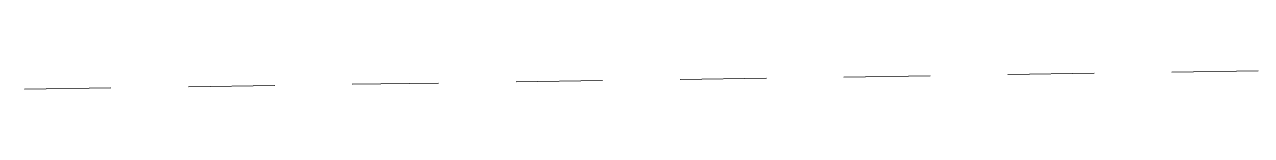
# Model space of a CAD drawing. Header units: millimetres. Extents: x 5493291 to 5652041, y -5155064 to -5098765.
# Drawn here: x 5568584 to 5583631, y -5145510 to -5145286 of the extents above; entities that cross this region are included whole.
import ezdxf

# ---------------------------------------------------------------- set-up
doc = ezdxf.new("R2010")
doc.units = ezdxf.units.MM
doc.header["$MEASUREMENT"] = 0
doc.layers.add('Drawing & Figure_Pen_No__62', color=7, linetype='Continuous', lineweight=13, true_color=0xaaaaaa)

msp = doc.modelspace()

# ---------------------------------------------------------------- linework, layer by layer
at = {"layer": 'Drawing & Figure_Pen_No__62', "color": 253, "linetype": 'Continuous', "lineweight": 13, "true_color": 0xaaaaaa}
for points in [[(5582653, -5145302), (5583712, -5145286)], [(5572604, -5145451), (5573662, -5145435)], [(5574613, -5145421), (5575672, -5145405)], [(5576624, -5145391), (5577682, -5145375)], [(5578633, -5145362), (5579692, -5145346)], [(5580643, -5145332), (5581702, -5145316)], [(5568584, -5145510), (5569643, -5145494)], [(5570594, -5145480), (5571653, -5145464)]]:
    msp.add_lwpolyline(points, dxfattribs=at)

doc.saveas('drawing.dxf')
